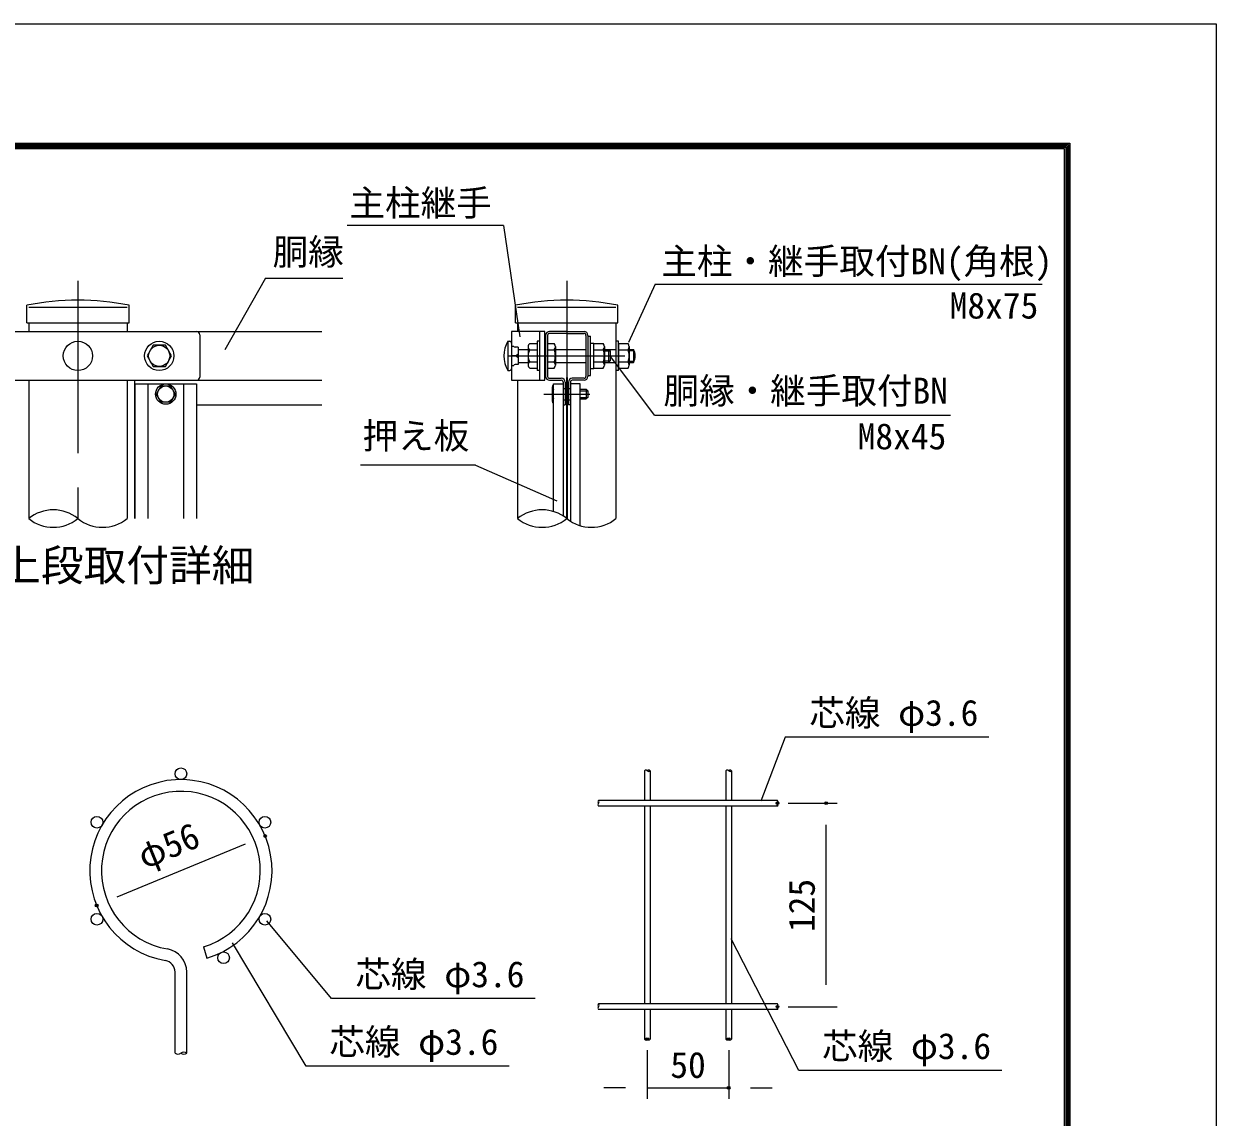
# Model space of a CAD drawing. Units: millimetres, scale not verified. Extents: x -4200 to 4200, y -2970 to 2970.
# Drawn here: x 2001 to 4200, y 954 to 2970 of the extents above; entities that cross this region are included whole.
import ezdxf
from ezdxf.enums import TextEntityAlignment as Align

# ---------------------------------------------------------------- set-up
doc = ezdxf.new("R2010")
doc.units = ezdxf.units.MM
doc.header["$LTSCALE"] = 10
doc.header["$PDMODE"] = 32
doc.header["$PDSIZE"] = 5
doc.linetypes.add('USER1', pattern=[50.8, 31.75, -6.35, 6.35, -6.35])
for name, color, linetype, lineweight in [('0-0_D-TTL-TXT', 7, 'Continuous', 25), ('0-1_D-STR2', 7, 'Continuous', 13), ('0-2_D-STR1', 1, 'Continuous', 25), ('0-3_D-STR3', 3, 'Continuous', 13), ('0-5_D-BMK', 2, 'USER1', 13), ('0-7_D-STR-DIM', 7, 'Continuous', 13), ('0-9_Defpoints', 8, 'Continuous', 25), ('0-A_D-STR-TXT', 7, 'Continuous', 13), ('0-C_D-TTL', 7, 'Continuous', 25)]:
    doc.layers.add(name, color=color, linetype=linetype, lineweight=lineweight)
doc.styles.add('ＭＳ ゴシック', font='')
doc.styles.get('ＭＳ ゴシック').set_extended_font_data('MS Gothic')

msp = doc.modelspace()

# ---------------------------------------------------------------- linework, layer by layer
at = {"layer": '0-1_D-STR2'}
for p, q in [((3001.66, 2318.25), (3001.66, 2058.48)), ((3002.86, 2318.25), (3001.66, 2318.25)), ((3002.86, 2318.25), (3002.86, 2057.52)), ((3145.4, 1593.1), (3145.4, 1538.5)), ((3156.2, 1593.1), (3156.2, 1538.5)), ((3295.4, 1593.1), (3295.4, 1538.5)), ((3306.2, 1593.1), (3306.2, 1538.5)), ((3390.8, 1538.5), (3060.8, 1538.5)), ((3390.8, 1527.7), (3060.8, 1527.7)), ((3145.4, 1527.7), (3145.4, 1163.5)), ((3156.2, 1527.7), (3156.2, 1163.5)), ((3295.4, 1527.7), (3295.4, 1163.5)), ((3306.2, 1527.7), (3306.2, 1163.5)), ((2332.47, 1268.47), (2338.64, 1247.77)), ((2279.83, 1072.57), (2279.83, 1221.95)), ((2301.43, 1072.57), (2301.43, 1221.95)), ((3390.8, 1163.5), (3060.8, 1163.5)), ((3390.8, 1152.7), (3060.8, 1152.7)), ((3145.4, 1152.7), (3145.4, 1098.1)), ((3156.2, 1152.7), (3156.2, 1098.1)), ((3295.4, 1152.7), (3295.4, 1098.1)), ((3306.2, 1152.7), (3306.2, 1098.1))]:
    msp.add_line(p, q, dxfattribs=at)
for centre in [(2290.63, 1587.57), (2135.79, 1498.17), (2445.48, 1498.17), (2135.79, 1319.37), (2445.48, 1319.37), (2369.35, 1248.22)]:
    msp.add_circle(centre, 10.8, dxfattribs=at)
for centre, radius, start, end in [((2290.63, 1408.77), 168, 286.60421, 260.16066), ((2290.63, 1408.77), 146.4, 286.60421, 260.16066), ((2258.23, 1221.95), 43.2, 0, 80.16066), ((2258.23, 1221.95), 21.6, 0, 80.16066)]:
    msp.add_arc(centre, radius, start, end, dxfattribs=at)
at = {"layer": '0-2_D-STR1'}
for p, q in [((1650.67, 2403), (2550.67, 2403)), ((2009.92, 2418.62), (2009.92, 2403)), ((2191.42, 2418.62), (2191.42, 2403)), ((2911.51, 2418.62), (2911.51, 2403)), ((3002.26, 2403), (2970.46, 2403)), ((3002.26, 2399.4), (2970.46, 2399.4)), ((3002.26, 2403), (3034.06, 2403)), ((3002.26, 2399.4), (3034.06, 2399.4)), ((3093.01, 2418.62), (3093.01, 2385)), ((2963.26, 2395.8), (2963.26, 2320.2)), ((2966.86, 2395.8), (2966.86, 2320.2)), ((3037.66, 2395.8), (3037.66, 2320.2)), ((3041.26, 2395.8), (3041.26, 2320.2)), ((3093.01, 2331), (3093.01, 2058)), ((1650.67, 2313), (2550.67, 2313)), ((2009.92, 2313), (2009.92, 2058)), ((2191.42, 2313), (2191.42, 2058)), ((2205.67, 2058), (2205.67, 2313)), ((2911.51, 2313), (2911.51, 2058)), ((2970.46, 2316.6), (2992.06, 2316.6)), ((2970.46, 2313), (2992.06, 2313)), ((2999.26, 2309.4), (2999.26, 2268)), ((3005.26, 2309.4), (3005.26, 2268)), ((3008.86, 2309.4), (3008.86, 2268)), ((3034.06, 2316.6), (3012.46, 2316.6)), ((3034.06, 2313), (3012.46, 2313)), ((2995.66, 2298), (2999.26, 2298)), ((3005.26, 2298), (3008.86, 2298)), ((2319.67, 2268), (2550.67, 2268)), ((2995.66, 2277), (2999.26, 2277)), ((3005.26, 2277), (3008.86, 2277)), ((3008.86, 2268), (3005.26, 2268))]:
    msp.add_line(p, q, dxfattribs=at)
msp.add_lwpolyline([(2995.66, 2309.4), (2995.66, 2268), (2999.26, 2268)], dxfattribs=at)
for centre, radius, start, end in [((2970.46, 2395.8), 7.2, 90, 180), ((2970.46, 2395.8), 3.6, 90, 180), ((3034.06, 2395.8), 7.2, 0, 90), ((3034.06, 2395.8), 3.6, 0, 90), ((2970.46, 2320.2), 7.2, 180, 270), ((2970.46, 2320.2), 3.6, 180, 270), ((2992.06, 2309.4), 7.2, 0, 90), ((2992.06, 2309.4), 3.6, 0, 90), ((3012.46, 2309.4), 7.2, 90, 180), ((3012.46, 2309.4), 3.6, 90, 180), ((3034.06, 2320.2), 7.2, 270, 0), ((3034.06, 2320.2), 3.6, 270, 0)]:
    msp.add_arc(centre, radius, start, end, dxfattribs=at)
at = {"layer": '0-3_D-STR3'}
for p, q in [((2006.32, 2418.62), (2006.32, 2451.26)), ((2009.92, 2448), (2191.42, 2448)), ((2195.02, 2418.62), (2195.02, 2451.26)), ((2907.91, 2418.62), (2907.91, 2451.26)), ((2911.51, 2448), (3093.01, 2448)), ((3096.61, 2418.62), (3096.61, 2451.26)), ((1881.67, 2403), (2319.67, 2403)), ((2006.32, 2418.62), (2195.02, 2418.62)), ((2325.67, 2397), (2325.67, 2319)), ((2907.91, 2418.62), (3096.61, 2418.62)), ((2952.16, 2403), (2952.16, 2313)), ((2893.81, 2385), (2893.81, 2331)), ((2893.81, 2385), (2897.11, 2385)), ((2900.41, 2375.82), (2904.91, 2375.82)), ((2930.86, 2374.89), (2930.86, 2341.11)), ((2934.1, 2380.5), (2947.36, 2380.5)), ((2947.36, 2385), (2947.36, 2331)), ((2952.16, 2385), (2947.36, 2385)), ((2961.76, 2380.5), (2963.26, 2380.5)), ((2966.86, 2380.5), (2979.16, 2380.5)), ((2981.26, 2375.34), (2981.26, 2340.7)), ((3041.26, 2394), (3046.06, 2394)), ((3046.06, 2322), (3046.06, 2394)), ((3046.06, 2381.1), (3052.06, 2381.1)), ((3052.06, 2334.9), (3052.06, 2381.1)), ((3052.06, 2380.5), (3069.46, 2380.5)), ((3071.56, 2375.34), (3071.56, 2340.7)), ((3093.01, 2385), (3093.01, 2331)), ((3097.81, 2380.5), (3097.81, 2335.5)), ((3097.81, 2380.5), (3115.21, 2380.5)), ((3117.31, 2375.34), (3117.31, 2340.7)), ((2908.66, 2358), (2900.41, 2358)), ((2912.41, 2373.96), (2906.77, 2373.96)), ((2912.41, 2373.96), (2912.41, 2342.05)), ((2912.41, 2370), (2930.86, 2370)), ((2934.1, 2369.28), (2947.36, 2369.28)), ((2961.76, 2369.25), (2963.26, 2369.25)), ((2966.86, 2369.25), (2979.16, 2369.25)), ((2981.26, 2370), (3037.66, 2370)), ((3052.06, 2369.25), (3069.46, 2369.25)), ((3071.56, 2370), (3093.01, 2370)), ((3071.56, 2367), (3082.36, 2367)), ((3079.36, 2370), (3082.36, 2367)), ((3082.36, 2367), (3082.36, 2349)), ((3097.81, 2369.25), (3115.21, 2369.25)), ((3117.31, 2370), (3125.41, 2370)), ((3117.31, 2367.97), (3126.38, 2367.97)), ((3125.41, 2370), (3125.41, 2346)), ((2893.81, 2331), (2897.11, 2331)), ((2900.41, 2340.18), (2904.91, 2340.18)), ((2912.41, 2342.05), (2906.77, 2342.05)), ((2912.41, 2346), (2930.86, 2346)), ((2934.1, 2346.73), (2947.36, 2346.73)), ((2934.1, 2335.5), (2947.36, 2335.5)), ((2952.16, 2331), (2947.36, 2331)), ((2961.76, 2346.75), (2963.26, 2346.75)), ((2961.76, 2335.5), (2963.26, 2335.5)), ((2966.86, 2346.75), (2979.16, 2346.75)), ((2966.86, 2335.5), (2979.16, 2335.5)), ((2981.26, 2346), (3037.66, 2346)), ((3046.06, 2334.9), (3052.06, 2334.9)), ((3052.06, 2346.75), (3069.46, 2346.75)), ((3052.06, 2335.5), (3069.46, 2335.5)), ((3071.56, 2349), (3082.36, 2349)), ((3071.56, 2346), (3093.01, 2346)), ((3097.81, 2331), (3093.01, 2331)), ((3097.81, 2346.75), (3115.21, 2346.75)), ((3097.81, 2335.5), (3115.21, 2335.5)), ((3117.31, 2348.03), (3126.38, 2348.03)), ((3117.31, 2346), (3125.41, 2346)), ((1881.67, 2313), (2319.67, 2313)), ((3041.26, 2322), (3046.06, 2322)), ((2205.67, 2306.25), (2319.67, 2306.25)), ((2205.67, 2306.25), (2205.67, 2058)), ((2229.67, 2306.25), (2229.67, 2058)), ((2295.67, 2306.25), (2295.67, 2058)), ((2319.67, 2306.25), (2319.67, 2058)), ((2975.26, 2300.49), (2975.26, 2274.51)), ((2999.26, 2296.5), (3001.66, 2296.5)), ((3002.86, 2296.5), (3005.26, 2296.5)), ((3026.85, 2296.5), (3038.26, 2296.5)), ((3038.26, 2296.5), (3038.26, 2278.5)), ((3041.26, 2293.5), (3038.26, 2296.5)), ((2999.26, 2278.5), (3001.66, 2278.5)), ((3002.86, 2278.5), (3005.26, 2278.5)), ((3008.86, 2268), (3008.86, 2262.75)), ((3026.85, 2281.5), (3041.26, 2281.5)), ((3026.85, 2278.5), (3038.26, 2278.5)), ((3041.26, 2281.5), (3038.26, 2278.5))]:
    msp.add_line(p, q, dxfattribs=at)
for points in [[(2961.76, 2403), (2900.41, 2403), (2900.41, 2313), (2961.76, 2313)], [(2273.17, 2358), (2261.94, 2377.5), (2239.39, 2377.5), (2228.17, 2358), (2239.39, 2338.5), (2261.94, 2338.5)], [(2245.35, 2287.5), (2254.01, 2302.5), (2271.33, 2302.5), (2279.99, 2287.5), (2271.33, 2272.5), (2254.01, 2272.5)]]:
    msp.add_lwpolyline(points, close=True, dxfattribs=at)
for points in [[(3097.81, 2331), (3097.81, 2385), (3093.01, 2385)], [(2912.41, 2361.18), (2908.66, 2358), (2912.41, 2354.82)], [(3079.36, 2370), (3079.36, 2346), (3082.36, 2349)], [(2977.67, 2071.02), (2977.67, 2306.25), (2995.66, 2306.25), (2995.66, 2062.76)], [(3026.85, 2044.98), (3026.85, 2306.25), (3008.86, 2306.25), (3008.86, 2053.24)], [(3026.85, 2293.5), (3041.26, 2293.5), (3041.26, 2281.5)]]:
    msp.add_lwpolyline(points, dxfattribs=at)
for centre, radius in [((2100.67, 2358), 27), ((2250.67, 2358), 27), ((2250.67, 2358), 19.5), ((2262.67, 2287.5), 18.75), ((2262.67, 2287.5), 15)]:
    msp.add_circle(centre, radius, dxfattribs=at)
for centre, radius, start, end in [((2100.67, 1980.62), 480, 78.66399, 101.33601), ((3002.26, 1980.62), 480, 78.66399, 101.33601), ((2319.67, 2397), 6, 0, 90), ((2936.64, 2358), 50.63, 147.77316, 212.22684), ((2897.11, 2381.7), 3.3, 0, 90), ((2906.77, 2375.82), 1.86, 180, 270), ((2937.34, 2374.89), 6.48, 120, 240), ((2972.72, 2374.88), 8.55, 318.83491, 41.16509), ((3063.02, 2374.88), 8.55, 318.83491, 41.16509), ((3108.77, 2374.88), 8.55, 318.83491, 41.16509), ((2952.09, 2358), 21.24, 147.93138, 212.06862), ((2950.07, 2358), 31.18, 338.85295, 21.14705), ((3040.37, 2358), 31.18, 338.85295, 21.14705), ((3086.12, 2358), 31.18, 338.85295, 21.14705), ((3102.91, 2358), 25.5, 331.92751, 28.07249), ((2897.11, 2334.3), 3.3, 270, 0), ((2906.77, 2340.18), 1.86, 90, 180), ((2937.34, 2341.11), 6.48, 120, 240), ((2972.72, 2341.13), 8.55, 318.86505, 41.13495), ((3063.02, 2341.13), 8.55, 318.86505, 41.13495), ((3108.77, 2341.13), 8.55, 318.86505, 41.13495), ((2319.67, 2319), 6, 270, 0), ((2980.17, 2300.49), 4.92, 120.65597, 239.34403), ((2991.99, 2287.5), 16.73, 148.86338, 211.13662), ((2980.17, 2274.51), 4.92, 120.65597, 239.34403)]:
    msp.add_arc(centre, radius, start, end, dxfattribs=at)
at = {"layer": '0-5_D-BMK'}
for p, q in [((2100.67, 2496.39), (2100.67, 2058)), ((3002.26, 2496.39), (3002.26, 2058)), ((2895.01, 2358), (3109.51, 2358)), ((2959.94, 2287.5), (3044.57, 2287.5))]:
    msp.add_line(p, q, dxfattribs=at)
at = {"layer": '0-7_D-STR-DIM'}
for p, q in [((3410.8, 1533.1), (3500.8, 1533.1)), ((3480.8, 1198.1), (3480.8, 1493.1)), ((2408.97, 1457.55), (2172.29, 1359.98)), ((3410.8, 1158.1), (3500.8, 1158.1)), ((3150.8, 1078.1), (3150.8, 988.31)), ((3300.8, 1078.1), (3300.8, 988.31)), ((3110.8, 1008.31), (3070.8, 1008.31)), ((3150.8, 1008.31), (3300.8, 1008.31)), ((3340.8, 1008.31), (3380.8, 1008.31))]:
    msp.add_line(p, q, dxfattribs=at)
for centre, radius, start, end in [((2055.29, 2002.02), 72.06, 50.97549, 129.02451), ((2956.88, 2002.02), 72.06, 50.97549, 129.02451), ((2055.29, 2113.99), 72.06, 230.97549, 309.02451), ((2146.04, 2113.99), 72.06, 230.97549, 309.02451), ((2956.88, 2113.99), 72.06, 230.97549, 309.02451), ((3047.63, 2113.99), 72.06, 230.97549, 309.02451), ((3148.1, 1590.38), 3.83, 45.18146, 134.81854), ((3153.5, 1590.38), 3.83, 45.18146, 134.81854), ((3153.5, 1595.82), 3.83, 225.18146, 314.81854), ((3298.1, 1590.38), 3.83, 45.18146, 134.81854), ((3303.5, 1590.38), 3.83, 45.18146, 134.81854), ((3303.5, 1595.82), 3.83, 225.18146, 314.81854), ((3063.52, 1535.8), 3.83, 135.18146, 224.81854), ((3063.52, 1530.4), 3.83, 135.18146, 224.81854), ((3058.08, 1535.8), 3.83, 315.18146, 44.81854), ((3393.52, 1530.4), 3.83, 135.18146, 224.81854), ((3388.08, 1535.8), 3.83, 315.18146, 44.81854), ((3388.08, 1530.4), 3.83, 315.18146, 44.81854), ((3063.52, 1160.8), 3.83, 135.18146, 224.81854), ((3063.52, 1155.4), 3.83, 135.18146, 224.81854), ((3058.08, 1160.8), 3.83, 315.18146, 44.81854), ((3393.52, 1155.4), 3.83, 135.18146, 224.81854), ((3388.08, 1160.8), 3.83, 315.18146, 44.81854), ((3388.08, 1155.4), 3.83, 315.18146, 44.81854), ((3148.1, 1095.38), 3.83, 45.18146, 134.81854), ((3148.1, 1100.82), 3.83, 225.18146, 314.81854), ((3153.5, 1100.82), 3.83, 225.18146, 314.81854), ((3298.1, 1095.38), 3.83, 45.18146, 134.81854), ((3298.1, 1100.82), 3.83, 225.18146, 314.81854), ((3303.5, 1100.82), 3.83, 225.18146, 314.81854), ((2285.23, 1079.77), 9, 233.12027, 306.87973), ((2296.03, 1065.37), 9, 53.12027, 126.87973), ((2296.03, 1079.77), 9, 233.12027, 306.87973)]:
    msp.add_arc(centre, radius, start, end, dxfattribs=at)
at = {"layer": '0-9_Defpoints'}
for p in [(3390.8, 1533.1), (3480.8, 1533.1), (2445.95, 1472.8), (2135.31, 1344.74), (3390.8, 1158.1), (3150.8, 1098.1), (3300.8, 1098.1), (3300.8, 1008.31)]:
    msp.add_point(p, dxfattribs=at)
at = {"layer": '0-A_D-STR-TXT'}
for p, q in [((2885.84, 2598.19), (2597.47, 2598.19)), ((2885.84, 2598.19), (2915.55, 2393.37)), ((2446.75, 2501.52), (2371.55, 2368.81)), ((2446.75, 2501.52), (2589.15, 2501.52)), ((3165.13, 2489.95), (3116.04, 2382.32)), ((3165.13, 2489.95), (3879.23, 2489.95)), ((3164.26, 2248.9), (3083.56, 2356.4)), ((3164.26, 2248.9), (3709.79, 2248.9)), ((2833.61, 2156.45), (2621.92, 2156.45)), ((2833.61, 2156.45), (2983.93, 2090.97))]:
    msp.add_line(p, q, dxfattribs=at)
for points in [[(3780.87, 1655.07), (3405.29, 1655.07), (3359.88, 1537.11)], [(2943.8, 1173.05), (2568.22, 1173.05), (2449.09, 1316.48)], [(2895.71, 1048.49), (2521.4, 1048.49), (2386.09, 1275.84)], [(3804.38, 1040.66), (3430.07, 1040.66), (3305.24, 1282.89)]]:
    msp.add_lwpolyline(points, dxfattribs=at)
at = {"layer": '0-C_D-TTL', "color": 2}
msp.add_lwpolyline([(-4200.2, 2970.1), (4199.8, 2970.1), (4199.8, -2969.9), (-4200.2, -2969.9)], close=True, dxfattribs=at)
at = {"layer": '0-C_D-TTL'}
for points in [[(-3930.2, 2750.1), (3929.8, 2750.1), (3929.8, -2749.9), (-3930.2, -2749.9)], [(-3927.7, 2747.6), (3927.3, 2747.6), (3927.3, -2747.4), (-3927.7, -2747.4)], [(-3925.2, 2745.1), (3924.8, 2745.1), (3924.8, -2744.9), (-3925.2, -2744.9)], [(-3922.7, 2742.6), (3922.3, 2742.6), (3922.3, -2742.4), (-3922.7, -2742.4)], [(-3920.2, 2740.1), (3919.8, 2740.1), (3919.8, -2739.9), (-3920.2, -2739.9)]]:
    msp.add_lwpolyline(points, close=True, dxfattribs=at)

# ---------------------------------------------------------------- texts
at = {"layer": '0-0_D-TTL-TXT', "style": 'ＭＳ ゴシック'}
msp.add_text('主柱上段取付詳細', height=57.7, dxfattribs=at).set_placement((1796.41, 1925.71), align=Align.BOTTOM_LEFT)
at = {"layer": '0-7_D-STR-DIM', "style": 'ＭＳ ゴシック'}
for s, rotation, p in [('φ56', 22.404, (2228.89, 1397.67)), ('125', 90, (3474.05, 1295.6))]:
    msp.add_text(s, height=48.09, rotation=rotation, dxfattribs=at).set_placement(p, align=Align.BOTTOM_LEFT)
msp.add_text('50', height=48.09, dxfattribs=at).set_placement((3193.18, 1012.34), align=Align.BOTTOM_LEFT)
at = {"layer": '0-A_D-STR-TXT', "style": 'ＭＳ ゴシック'}
for s, p in [('主柱継手', (2601.54, 2601.45)), ('胴縁', (2459.8, 2511.37)), ('主柱・継手取付BN(角根)', (3176.69, 2494.02)), ('M8x75', (3708.33, 2412.31)), ('胴縁・継手取付BN', (3180.58, 2255.25)), ('押え板', (2625.61, 2172.14)), ('M8x45', (3538.66, 2171.25)), ('芯線 φ3.6', (3449.51, 1661.46)), ('芯線 φ3.6', (2612.44, 1179.45)), ('芯線 φ3.6', (2564.36, 1054.88)), ('芯線 φ3.6', (3473.02, 1047.06))]:
    msp.add_text(s, height=48.09, dxfattribs=at).set_placement(p, align=Align.BOTTOM_LEFT)

doc.saveas('drawing.dxf')
